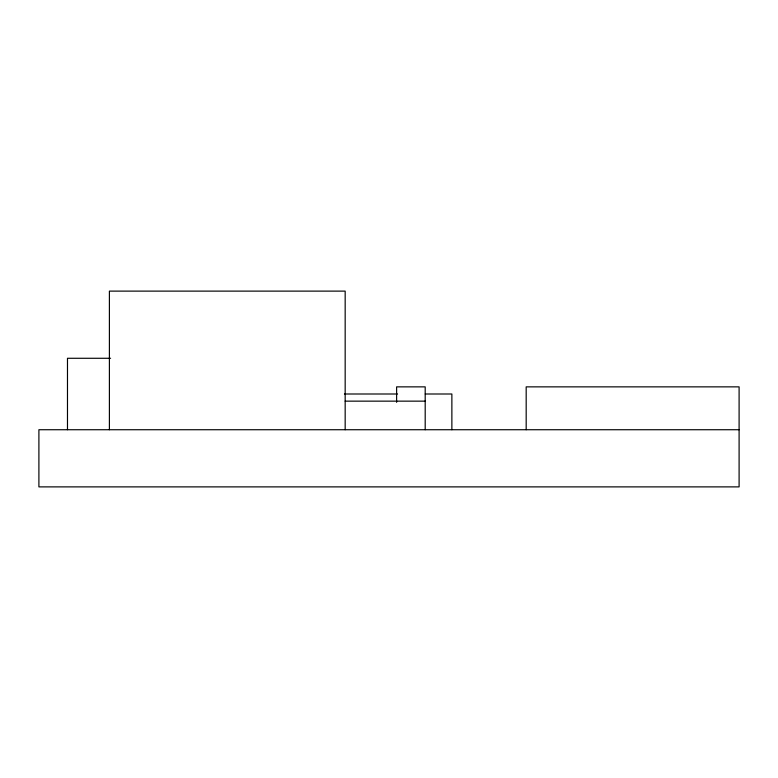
<?xml version="1.0" encoding="UTF-8"?>
<svg xmlns="http://www.w3.org/2000/svg" width="778" height="778" viewBox="0 0 778 778"><rect width="100%" height="100%" fill="white"/><g stroke="black" fill="none" stroke-linecap="round" stroke-linejoin="round"><path stroke-width="1.17" d="M110.602 358.279L67.482 358.279L67.482 429.728M344.45 393.999L397.558 393.999M425.274 393.999L451.872 393.999L451.872 429.728M345.169 401.147L425.196 401.147M739.1 429.728L38.9 429.728L38.9 486.882L739.1 486.882L739.1 386.861L526.181 386.861L526.181 429.728M425.196 429.728L425.196 386.861L396.615 386.861L396.615 402.333M345.169 429.728L345.169 291.118L109.397 291.118L109.397 429.728"/></g></svg>
